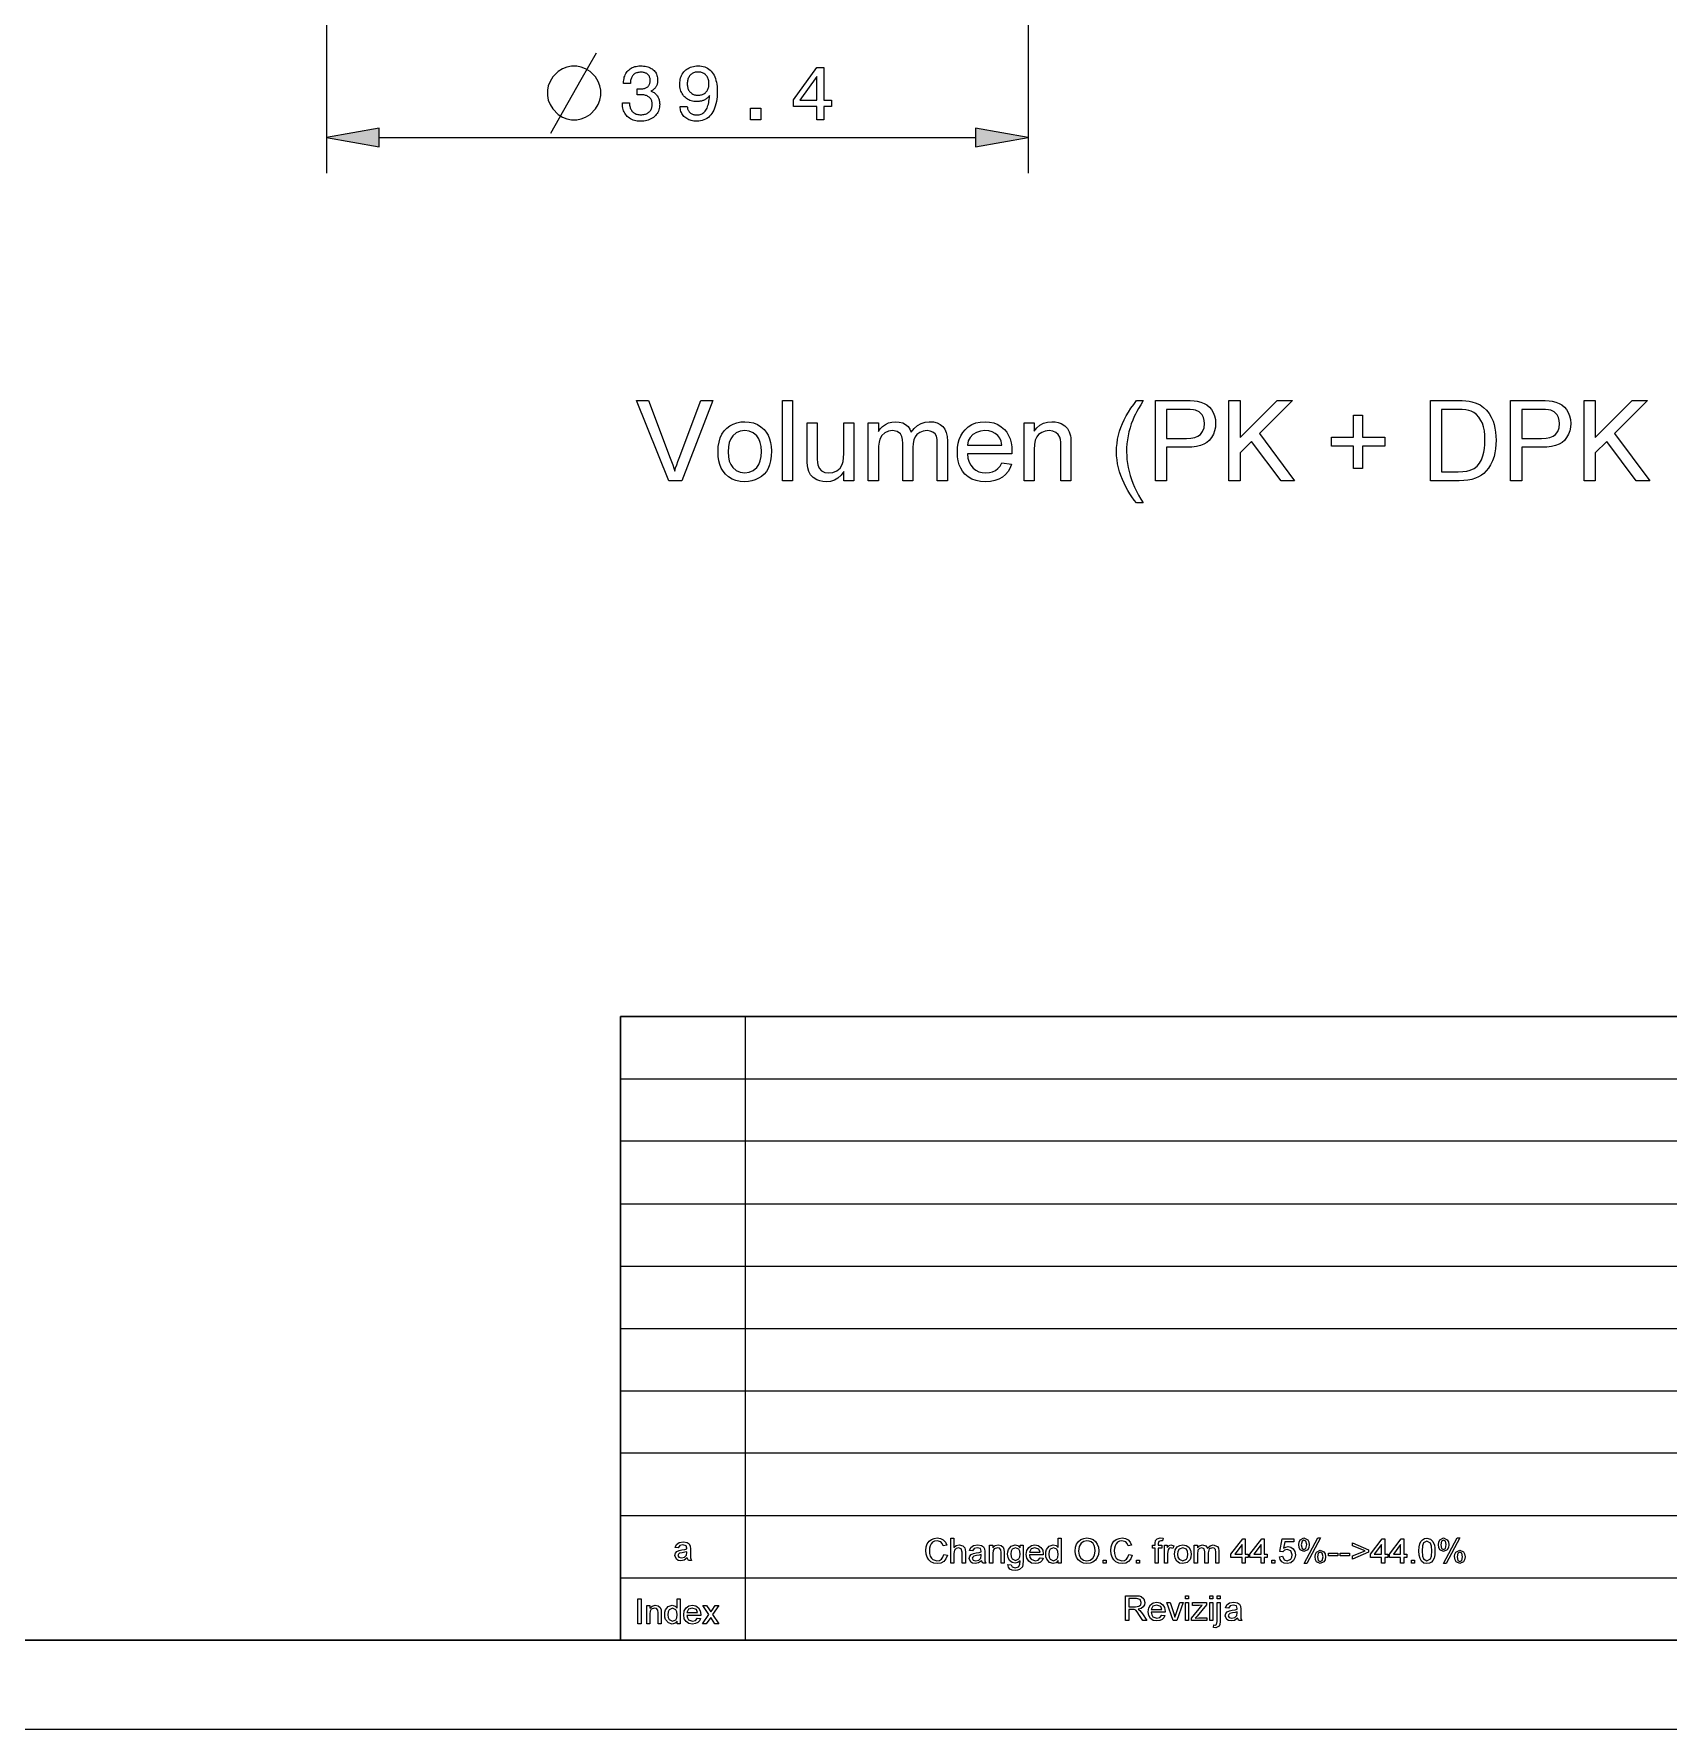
# Model space of a CAD drawing. Extents: x 0 to 297, y 0 to 420.
# Drawn here: x 109.5 to 201.2, y 0 to 95.2 of the extents above; entities that cross this region are included whole.
import ezdxf

# ---------------------------------------------------------------- set-up
doc = ezdxf.new("R2010")
doc.units = 0

msp = doc.modelspace()

# ---------------------------------------------------------------- linework, layer by layer
at = {"color": 7, "lineweight": 13}
for p, q in [((125.9, 121.758), (125.9, 87.36)), ((165.3, 121.758), (165.3, 87.36)), ((128.855, 89.36), (162.346, 89.36)), ((149.421, 40), (149.421, 5)), ((142.421, 36.5), (292, 36.5)), ((292, 33), (142.421, 33)), ((142.421, 29.5), (260.611, 29.5)), ((142.421, 26), (260.611, 26)), ((142.421, 22.5), (260.611, 22.5)), ((142.421, 19), (292, 19)), ((224.211, 15.5), (142.421, 15.5)), ((142.421, 12), (292, 12)), ((142.421, 8.5), (292, 8.5)), ((0, 0), (297, 0))]:
    msp.add_line(p, q, dxfattribs=at)
at = {"color": 7, "lineweight": 30}
for p, q in [((142.421, 40), (292, 40)), ((142.421, 40), (142.421, 5)), ((20, 5), (292, 5))]:
    msp.add_line(p, q, dxfattribs=at)
at = {"color": 7, "lineweight": 13}
for points in [[(139.957, 93.36), (139.657, 93.36), (139.407, 93.31), (139.157, 93.21), (138.907, 93.06), (138.607, 92.76), (138.457, 92.51), (138.357, 92.26), (138.307, 92.01), (138.307, 91.71), (138.357, 91.46), (138.457, 91.21), (138.607, 90.96), (138.907, 90.66), (139.157, 90.51), (139.407, 90.41), (139.657, 90.36), (139.957, 90.36), (140.207, 90.41), (140.457, 90.51), (140.707, 90.66), (141.007, 90.96), (141.157, 91.21), (141.257, 91.46), (141.307, 91.71), (141.307, 92.01), (141.257, 92.26), (141.157, 92.51), (141.007, 92.76), (140.707, 93.06), (140.457, 93.21), (140.207, 93.31)], [(142.518, 91.3), (142.916, 91.3), (142.919, 91.238), (142.925, 91.179), (142.934, 91.123), (142.947, 91.07), (142.963, 91.019), (142.982, 90.972), (143.004, 90.927), (143.03, 90.885), (143.058, 90.846), (143.09, 90.81), (143.125, 90.777), (143.163, 90.747), (143.203, 90.721), (143.246, 90.698), (143.291, 90.679), (143.339, 90.664), (143.39, 90.651), (143.444, 90.643), (143.5, 90.638), (143.559, 90.636), (143.617, 90.637), (143.672, 90.642), (143.725, 90.65), (143.775, 90.661), (143.823, 90.675), (143.868, 90.693), (143.911, 90.713), (143.951, 90.737), (143.989, 90.764), (144.024, 90.794), (144.056, 90.827), (144.085, 90.862), (144.111, 90.899), (144.133, 90.939), (144.151, 90.982), (144.167, 91.026), (144.178, 91.073), (144.187, 91.122), (144.192, 91.174), (144.194, 91.228), (144.192, 91.277), (144.187, 91.324), (144.179, 91.369), (144.167, 91.411), (144.152, 91.451), (144.133, 91.489), (144.112, 91.525), (144.087, 91.559), (144.058, 91.59), (144.026, 91.619), (143.991, 91.646), (143.954, 91.67), (143.913, 91.691), (143.87, 91.709), (143.825, 91.724), (143.776, 91.737), (143.725, 91.747), (143.671, 91.754), (143.614, 91.758), (143.555, 91.759), (143.546, 91.759), (143.538, 91.759), (143.529, 91.759), (143.521, 91.759), (143.512, 91.759), (143.503, 91.759), (143.494, 91.758), (143.485, 91.758), (143.476, 91.758), (143.466, 91.757), (143.457, 91.757), (143.447, 91.756), (143.436, 91.756), (143.425, 91.755), (143.413, 91.755), (143.4, 91.754), (143.387, 91.753), (143.373, 91.753), (143.359, 91.752), (143.344, 91.751), (143.344, 92.09), (143.353, 92.09), (143.363, 92.09), (143.372, 92.089), (143.381, 92.089), (143.389, 92.089), (143.398, 92.088), (143.407, 92.088), (143.416, 92.088), (143.424, 92.088), (143.433, 92.087), (143.441, 92.087), (143.449, 92.087), (143.457, 92.087), (143.465, 92.087), (143.473, 92.087), (143.481, 92.086), (143.489, 92.086), (143.496, 92.086), (143.503, 92.086), (143.511, 92.086), (143.567, 92.087), (143.621, 92.091), (143.672, 92.097), (143.719, 92.105), (143.764, 92.115), (143.806, 92.128), (143.844, 92.143), (143.88, 92.16), (143.912, 92.179), (143.942, 92.201), (143.968, 92.225), (143.992, 92.252), (144.013, 92.281), (144.032, 92.312), (144.047, 92.346), (144.06, 92.383), (144.069, 92.421), (144.076, 92.463), (144.081, 92.506), (144.082, 92.552), (144.081, 92.597), (144.077, 92.639), (144.07, 92.679), (144.06, 92.717), (144.048, 92.753), (144.033, 92.787), (144.015, 92.819), (143.995, 92.849), (143.972, 92.877), (143.946, 92.902), (143.918, 92.925), (143.887, 92.946), (143.854, 92.964), (143.818, 92.98), (143.78, 92.994), (143.74, 93.005), (143.697, 93.013), (143.652, 93.02), (143.605, 93.023), (143.555, 93.024), (143.499, 93.023), (143.446, 93.018), (143.395, 93.01), (143.348, 92.998), (143.303, 92.984), (143.261, 92.966), (143.221, 92.945), (143.185, 92.921), (143.151, 92.893), (143.12, 92.862), (143.091, 92.828), (143.066, 92.791), (143.044, 92.751), (143.025, 92.708), (143.008, 92.662), (142.995, 92.613), (142.984, 92.56), (142.977, 92.505), (142.972, 92.447), (142.971, 92.386), (142.587, 92.386), (142.587, 92.415), (142.59, 92.501), (142.598, 92.584), (142.61, 92.663), (142.628, 92.739), (142.651, 92.811), (142.68, 92.879), (142.713, 92.944), (142.751, 93.005), (142.795, 93.063), (142.843, 93.117), (142.896, 93.167), (142.953, 93.211), (143.013, 93.25), (143.077, 93.284), (143.144, 93.313), (143.215, 93.337), (143.289, 93.355), (143.367, 93.368), (143.449, 93.376), (143.534, 93.379), (143.624, 93.376), (143.709, 93.37), (143.791, 93.359), (143.868, 93.345), (143.942, 93.325), (144.011, 93.302), (144.076, 93.274), (144.137, 93.242), (144.194, 93.206), (144.246, 93.166), (144.295, 93.121), (144.338, 93.074), (144.375, 93.023), (144.408, 92.968), (144.436, 92.911), (144.459, 92.849), (144.477, 92.785), (144.489, 92.717), (144.497, 92.646), (144.499, 92.571), (144.498, 92.528), (144.496, 92.487), (144.491, 92.447), (144.484, 92.408), (144.475, 92.37), (144.465, 92.333), (144.452, 92.298), (144.438, 92.264), (144.422, 92.231), (144.404, 92.2), (144.383, 92.17), (144.361, 92.141), (144.338, 92.114), (144.312, 92.089), (144.285, 92.065), (144.255, 92.042), (144.224, 92.021), (144.191, 92.001), (144.157, 91.983), (144.12, 91.966), (144.167, 91.947), (144.212, 91.927), (144.255, 91.904), (144.295, 91.879), (144.333, 91.853), (144.369, 91.824), (144.402, 91.794), (144.433, 91.761), (144.462, 91.726), (144.488, 91.69), (144.512, 91.652), (144.533, 91.611), (144.552, 91.57), (144.568, 91.526), (144.582, 91.481), (144.593, 91.434), (144.602, 91.385), (144.608, 91.334), (144.612, 91.282), (144.613, 91.228), (144.61, 91.143), (144.601, 91.062), (144.587, 90.984), (144.566, 90.91), (144.54, 90.839), (144.507, 90.771), (144.469, 90.707), (144.424, 90.646), (144.374, 90.589), (144.318, 90.535), (144.257, 90.485), (144.192, 90.44), (144.124, 90.401), (144.051, 90.367), (143.975, 90.339), (143.894, 90.315), (143.81, 90.297), (143.722, 90.284), (143.63, 90.276), (143.534, 90.273), (143.443, 90.276), (143.356, 90.284), (143.272, 90.298), (143.193, 90.317), (143.117, 90.341), (143.045, 90.371), (142.977, 90.406), (142.912, 90.447), (142.851, 90.493), (142.794, 90.545), (142.741, 90.601), (142.694, 90.661), (142.653, 90.725), (142.617, 90.792), (142.587, 90.862), (142.562, 90.937), (142.543, 91.015), (142.529, 91.096), (142.52, 91.182), (142.518, 91.27)], [(145.769, 91.102), (146.165, 91.102), (146.168, 91.058), (146.174, 91.015), (146.183, 90.975), (146.194, 90.937), (146.208, 90.901), (146.225, 90.867), (146.244, 90.834), (146.266, 90.804), (146.291, 90.776), (146.318, 90.75), (146.347, 90.726), (146.379, 90.704), (146.412, 90.685), (146.448, 90.669), (146.486, 90.655), (146.525, 90.643), (146.567, 90.635), (146.611, 90.628), (146.657, 90.624), (146.705, 90.623), (146.769, 90.626), (146.83, 90.634), (146.888, 90.647), (146.943, 90.666), (146.995, 90.69), (147.044, 90.72), (147.09, 90.755), (147.132, 90.795), (147.172, 90.841), (147.209, 90.892), (147.242, 90.949), (147.273, 91.011), (147.3, 91.079), (147.325, 91.152), (147.347, 91.231), (147.366, 91.316), (147.382, 91.406), (147.395, 91.502), (147.406, 91.604), (147.413, 91.711), (147.387, 91.679), (147.36, 91.648), (147.332, 91.62), (147.303, 91.592), (147.273, 91.567), (147.241, 91.542), (147.209, 91.52), (147.176, 91.499), (147.141, 91.48), (147.105, 91.462), (147.069, 91.446), (147.031, 91.432), (146.993, 91.419), (146.953, 91.408), (146.913, 91.399), (146.872, 91.391), (146.831, 91.385), (146.788, 91.381), (146.745, 91.379), (146.7, 91.378), (146.617, 91.381), (146.536, 91.389), (146.459, 91.402), (146.385, 91.422), (146.315, 91.446), (146.247, 91.476), (146.183, 91.512), (146.122, 91.553), (146.064, 91.599), (146.009, 91.651), (145.958, 91.707), (145.913, 91.767), (145.873, 91.83), (145.839, 91.897), (145.81, 91.967), (145.786, 92.041), (145.767, 92.118), (145.754, 92.199), (145.746, 92.283), (145.743, 92.371), (145.746, 92.459), (145.755, 92.544), (145.769, 92.625), (145.788, 92.703), (145.814, 92.777), (145.845, 92.849), (145.881, 92.916), (145.923, 92.981), (145.971, 93.042), (146.025, 93.099), (146.083, 93.152), (146.144, 93.2), (146.209, 93.242), (146.278, 93.278), (146.35, 93.309), (146.425, 93.334), (146.504, 93.353), (146.586, 93.367), (146.672, 93.376), (146.762, 93.379), (146.864, 93.375), (146.962, 93.364), (147.054, 93.346), (147.142, 93.32), (147.225, 93.287), (147.303, 93.247), (147.376, 93.2), (147.444, 93.145), (147.508, 93.083), (147.566, 93.014), (147.619, 92.938), (147.666, 92.855), (147.708, 92.766), (147.745, 92.67), (147.775, 92.568), (147.801, 92.46), (147.82, 92.345), (147.834, 92.224), (147.842, 92.096), (147.845, 91.962), (147.842, 91.803), (147.833, 91.652), (147.818, 91.508), (147.798, 91.372), (147.771, 91.243), (147.738, 91.122), (147.7, 91.008), (147.655, 90.902), (147.604, 90.803), (147.548, 90.712), (147.486, 90.628), (147.419, 90.554), (147.347, 90.488), (147.27, 90.431), (147.187, 90.383), (147.1, 90.343), (147.008, 90.313), (146.91, 90.291), (146.808, 90.278), (146.7, 90.273), (146.617, 90.275), (146.537, 90.282), (146.46, 90.293), (146.387, 90.309), (146.318, 90.33), (146.252, 90.354), (146.189, 90.384), (146.13, 90.418), (146.074, 90.456), (146.022, 90.499), (145.974, 90.545), (145.931, 90.595), (145.893, 90.648), (145.86, 90.703), (145.832, 90.762), (145.809, 90.824), (145.791, 90.889), (145.779, 90.957), (145.771, 91.028)], [(153.438, 90.36), (153.438, 91.102), (152.121, 91.102), (152.121, 91.481), (153.434, 93.292), (153.826, 93.292), (153.826, 91.447), (154.254, 91.447), (154.254, 91.102), (153.826, 91.102), (153.826, 90.36)], [(146.161, 92.375), (146.162, 92.318), (146.167, 92.263), (146.175, 92.211), (146.187, 92.161), (146.201, 92.113), (146.219, 92.068), (146.24, 92.025), (146.264, 91.984), (146.291, 91.946), (146.322, 91.91), (146.355, 91.877), (146.391, 91.848), (146.428, 91.822), (146.468, 91.799), (146.509, 91.78), (146.553, 91.764), (146.599, 91.752), (146.647, 91.743), (146.697, 91.738), (146.749, 91.736), (146.807, 91.738), (146.862, 91.743), (146.915, 91.752), (146.965, 91.764), (147.012, 91.779), (147.057, 91.798), (147.1, 91.82), (147.14, 91.846), (147.177, 91.875), (147.212, 91.908), (147.244, 91.944), (147.272, 91.982), (147.297, 92.023), (147.319, 92.066), (147.337, 92.112), (147.352, 92.16), (147.364, 92.211), (147.373, 92.265), (147.378, 92.321), (147.379, 92.379), (147.378, 92.438), (147.373, 92.495), (147.364, 92.549), (147.352, 92.601), (147.337, 92.65), (147.319, 92.697), (147.297, 92.741), (147.272, 92.783), (147.244, 92.822), (147.212, 92.859), (147.177, 92.893), (147.14, 92.923), (147.101, 92.95), (147.059, 92.973), (147.015, 92.993), (146.969, 93.009), (146.921, 93.021), (146.87, 93.03), (146.817, 93.035), (146.762, 93.037), (146.709, 93.035), (146.658, 93.03), (146.609, 93.021), (146.562, 93.008), (146.518, 92.991), (146.475, 92.971), (146.435, 92.948), (146.397, 92.92), (146.36, 92.889), (146.326, 92.855), (146.295, 92.817), (146.267, 92.777), (146.242, 92.735), (146.22, 92.69), (146.202, 92.644), (146.187, 92.594), (146.176, 92.543), (146.167, 92.489), (146.162, 92.433)], [(152.483, 91.447), (153.438, 91.447), (153.438, 92.79)], [(149.705, 90.36), (149.705, 91.003), (150.301, 91.003), (150.301, 90.36)], [(128.855, 89.881), (125.9, 89.36), (128.855, 88.839)], [(162.346, 88.839), (165.3, 89.36), (162.346, 89.881)], [(145.125, 70.091), (143.315, 74.591), (143.986, 74.591), (145.208, 71.351), (145.279, 71.16), (145.343, 70.975), (145.402, 70.795), (145.455, 70.622), (145.51, 70.805), (145.569, 70.987), (145.632, 71.169), (145.699, 71.351), (146.924, 74.591), (147.595, 74.591), (145.852, 70.091)], [(151.516, 70.091), (151.516, 74.591), (152.078, 74.591), (152.078, 70.091)], [(171.391, 68.841), (171.259, 69.005), (171.132, 69.178), (171.012, 69.358), (170.898, 69.546), (170.79, 69.742), (170.688, 69.946), (170.592, 70.157), (170.505, 70.374), (170.432, 70.592), (170.372, 70.813), (170.325, 71.036), (170.292, 71.262), (170.272, 71.489), (170.266, 71.719), (170.272, 71.954), (170.293, 72.187), (170.327, 72.416), (170.374, 72.641), (170.435, 72.864), (170.51, 73.083), (170.598, 73.299), (170.698, 73.515), (170.811, 73.731), (170.937, 73.946), (171.076, 74.161), (171.227, 74.376), (171.391, 74.591), (171.766, 74.591), (171.624, 74.356), (171.503, 74.15), (171.403, 73.972), (171.323, 73.823), (171.264, 73.702), (171.173, 73.493), (171.093, 73.28), (171.023, 73.063), (170.963, 72.841), (170.914, 72.617), (170.877, 72.392), (170.85, 72.167), (170.833, 71.942), (170.828, 71.716), (170.834, 71.494), (170.85, 71.273), (170.878, 71.052), (170.917, 70.83), (170.967, 70.609), (171.028, 70.388), (171.1, 70.167), (171.183, 69.946), (171.277, 69.724), (171.383, 69.503), (171.499, 69.283), (171.627, 69.062), (171.766, 68.841)], [(172.453, 70.091), (172.453, 74.591), (174.121, 74.591), (174.392, 74.586), (174.616, 74.572), (174.794, 74.549), (174.999, 74.501), (175.181, 74.432), (175.339, 74.342), (175.477, 74.227), (175.595, 74.084), (175.694, 73.915), (175.768, 73.726), (175.813, 73.525), (175.828, 73.311), (175.814, 73.093), (175.771, 72.888), (175.701, 72.697), (175.602, 72.52), (175.474, 72.356), (175.34, 72.237), (175.175, 72.139), (174.978, 72.063), (174.749, 72.009), (174.488, 71.977), (174.196, 71.966), (173.078, 71.966), (173.078, 70.091)], [(176.578, 70.091), (176.578, 74.591), (177.203, 74.591), (177.203, 72.507), (179.287, 74.591), (180.141, 74.591), (178.286, 72.737), (180.266, 70.091), (179.501, 70.091), (177.85, 72.299), (177.203, 71.653), (177.203, 70.091)], [(187.891, 70.091), (187.891, 74.591), (189.427, 74.591), (189.672, 74.587), (189.885, 74.575), (190.068, 74.554), (190.221, 74.526), (190.464, 74.451), (190.682, 74.344), (190.875, 74.204), (191.041, 74.043), (191.184, 73.861), (191.305, 73.659), (191.403, 73.435), (191.466, 73.242), (191.515, 73.039), (191.55, 72.825), (191.571, 72.6), (191.578, 72.365), (191.571, 72.116), (191.548, 71.882), (191.511, 71.662), (191.459, 71.456), (191.373, 71.208), (191.271, 70.989), (191.155, 70.801), (191.028, 70.641), (190.892, 70.504), (190.749, 70.393), (190.592, 70.302), (190.414, 70.227), (190.216, 70.167), (189.998, 70.125), (189.759, 70.099), (189.5, 70.091)], [(192.391, 70.091), (192.391, 74.591), (194.059, 74.591), (194.329, 74.586), (194.553, 74.572), (194.731, 74.549), (194.937, 74.501), (195.118, 74.432), (195.277, 74.342), (195.414, 74.227), (195.532, 74.084), (195.631, 73.915), (195.706, 73.726), (195.751, 73.525), (195.766, 73.311), (195.751, 73.093), (195.709, 72.888), (195.638, 72.697), (195.539, 72.52), (195.412, 72.356), (195.278, 72.237), (195.112, 72.139), (194.915, 72.063), (194.686, 72.009), (194.426, 71.977), (194.134, 71.966), (193.016, 71.966), (193.016, 70.091)], [(196.516, 70.091), (196.516, 74.591), (197.141, 74.591), (197.141, 72.507), (199.225, 74.591), (200.078, 74.591), (198.224, 72.737), (200.203, 70.091), (199.438, 70.091), (197.787, 72.299), (197.141, 71.653), (197.141, 70.091)], [(147.891, 71.716), (147.904, 72.002), (147.945, 72.262), (148.014, 72.496), (148.11, 72.705), (148.234, 72.888), (148.385, 73.045), (148.557, 73.174), (148.744, 73.274), (148.946, 73.346), (149.162, 73.389), (149.393, 73.403), (149.647, 73.386), (149.882, 73.333), (150.098, 73.246), (150.294, 73.124), (150.472, 72.967), (150.6, 72.812), (150.704, 72.639), (150.786, 72.447), (150.844, 72.237), (150.879, 72.009), (150.891, 71.762), (150.879, 71.466), (150.844, 71.204), (150.786, 70.976), (150.705, 70.781), (150.602, 70.612), (150.477, 70.464), (150.332, 70.335), (150.165, 70.226), (149.984, 70.139), (149.795, 70.078), (149.598, 70.041), (149.393, 70.028), (149.134, 70.046), (148.896, 70.098), (148.678, 70.185), (148.481, 70.306), (148.305, 70.463), (148.178, 70.618), (148.075, 70.795), (147.994, 70.993), (147.937, 71.213), (147.902, 71.454)], [(154.953, 70.091), (154.953, 70.603), (154.796, 70.396), (154.619, 70.235), (154.42, 70.12), (154.201, 70.051), (153.96, 70.028), (153.78, 70.04), (153.607, 70.077), (153.443, 70.138), (153.234, 70.262), (153.086, 70.414), (152.987, 70.599), (152.923, 70.821), (152.905, 70.95), (152.894, 71.121), (152.891, 71.334), (152.891, 73.341), (153.453, 73.341), (153.453, 71.561), (153.457, 71.308), (153.468, 71.117), (153.486, 70.987), (153.565, 70.796), (153.702, 70.651), (153.886, 70.559), (154.108, 70.528), (154.344, 70.56), (154.564, 70.654), (154.745, 70.802), (154.865, 70.995), (154.914, 71.161), (154.943, 71.37), (154.953, 71.622), (154.953, 73.341), (155.516, 73.341), (155.516, 70.091)], [(156.328, 70.091), (156.328, 73.341), (156.891, 73.341), (156.891, 72.851), (157, 73.007), (157.132, 73.14), (157.286, 73.252), (157.458, 73.336), (157.645, 73.386), (157.848, 73.403), (158.068, 73.386), (158.26, 73.334), (158.424, 73.247), (158.559, 73.13), (158.664, 72.985), (158.74, 72.812), (158.905, 73.025), (159.089, 73.191), (159.291, 73.309), (159.513, 73.38), (159.753, 73.403), (159.983, 73.387), (160.185, 73.336), (160.358, 73.253), (160.503, 73.136), (160.618, 72.985), (160.7, 72.797), (160.749, 72.574), (160.766, 72.314), (160.766, 70.091), (160.203, 70.091), (160.203, 72.114), (160.19, 72.395), (160.149, 72.584), (160.074, 72.714), (159.955, 72.815), (159.802, 72.881), (159.624, 72.903), (159.408, 72.878), (159.219, 72.803), (159.055, 72.678), (158.956, 72.549), (158.885, 72.385), (158.842, 72.188), (158.828, 71.957), (158.828, 70.091), (158.266, 70.091), (158.266, 72.178), (158.251, 72.399), (158.206, 72.58), (158.131, 72.722), (157.954, 72.858), (157.692, 72.903), (157.47, 72.873), (157.264, 72.782), (157.094, 72.633), (156.979, 72.428), (156.93, 72.25), (156.9, 72.026), (156.891, 71.757), (156.891, 70.091)], [(163.821, 71.091), (164.373, 71.028), (164.289, 70.804), (164.177, 70.606), (164.034, 70.435), (163.863, 70.29), (163.664, 70.176), (163.439, 70.094), (163.188, 70.045), (162.911, 70.028), (162.632, 70.046), (162.376, 70.098), (162.145, 70.185), (161.938, 70.308), (161.755, 70.465), (161.625, 70.62), (161.518, 70.795), (161.435, 70.989), (161.376, 71.203), (161.34, 71.436), (161.328, 71.688), (161.34, 71.95), (161.376, 72.191), (161.436, 72.412), (161.52, 72.612), (161.628, 72.793), (161.76, 72.953), (161.943, 73.115), (162.146, 73.241), (162.37, 73.331), (162.615, 73.385), (162.88, 73.403), (163.136, 73.386), (163.374, 73.333), (163.591, 73.246), (163.79, 73.123), (163.968, 72.966), (164.097, 72.81), (164.203, 72.635), (164.285, 72.439), (164.344, 72.224), (164.379, 71.99), (164.391, 71.735), (164.388, 71.591), (161.891, 71.591), (161.923, 71.348), (161.986, 71.136), (162.081, 70.954), (162.208, 70.802), (162.36, 70.682), (162.53, 70.597), (162.717, 70.545), (162.922, 70.528), (163.124, 70.543), (163.305, 70.588), (163.465, 70.662), (163.604, 70.77), (163.723, 70.912)], [(165.078, 70.091), (165.078, 73.341), (165.641, 73.341), (165.641, 72.88), (165.791, 73.068), (165.965, 73.215), (166.164, 73.319), (166.387, 73.382), (166.635, 73.403), (166.818, 73.391), (166.992, 73.356), (167.155, 73.298), (167.362, 73.176), (167.509, 73.022), (167.609, 72.835), (167.674, 72.616), (167.69, 72.489), (167.7, 72.311), (167.703, 72.083), (167.703, 70.091), (167.141, 70.091), (167.141, 72.045), (167.134, 72.248), (167.113, 72.413), (167.078, 72.542), (166.991, 72.69), (166.856, 72.805), (166.682, 72.879), (166.481, 72.903), (166.263, 72.879), (166.066, 72.805), (165.89, 72.683), (165.781, 72.547), (165.703, 72.363), (165.656, 72.128), (165.641, 71.845), (165.641, 70.091)], [(173.078, 72.466), (174.189, 72.466), (174.445, 72.479), (174.66, 72.52), (174.836, 72.588), (174.972, 72.683), (175.1, 72.847), (175.177, 73.051), (175.203, 73.294), (175.188, 73.475), (175.143, 73.638), (175.067, 73.782), (174.909, 73.951), (174.708, 74.051), (174.585, 74.073), (174.408, 74.086), (174.178, 74.091), (173.078, 74.091)], [(183.578, 70.778), (183.578, 72.028), (182.328, 72.028), (182.328, 72.528), (183.578, 72.528), (183.578, 73.778), (184.078, 73.778), (184.078, 72.528), (185.328, 72.528), (185.328, 72.028), (184.078, 72.028), (184.078, 70.778)], [(188.516, 70.591), (189.448, 70.591), (189.716, 70.6), (189.942, 70.628), (190.126, 70.675), (190.347, 70.777), (190.518, 70.913), (190.645, 71.073), (190.752, 71.266), (190.838, 71.492), (190.889, 71.684), (190.924, 71.895), (190.946, 72.125), (190.953, 72.375), (190.944, 72.649), (190.917, 72.897), (190.872, 73.118), (190.809, 73.312), (190.728, 73.48), (190.609, 73.657), (190.479, 73.802), (190.336, 73.916), (190.182, 73.997), (190.048, 74.038), (189.878, 74.067), (189.674, 74.085), (189.434, 74.091), (188.516, 74.091)], [(193.016, 72.466), (194.127, 72.466), (194.382, 72.479), (194.598, 72.52), (194.773, 72.588), (194.909, 72.683), (195.038, 72.847), (195.115, 73.051), (195.141, 73.294), (195.125, 73.475), (195.08, 73.638), (195.004, 73.782), (194.846, 73.951), (194.645, 74.051), (194.523, 74.073), (194.346, 74.086), (194.115, 74.091), (193.016, 74.091)], [(148.453, 71.717), (148.47, 71.438), (148.52, 71.196), (148.603, 70.991), (148.72, 70.825), (148.914, 70.66), (149.138, 70.561), (149.393, 70.528), (149.645, 70.561), (149.868, 70.661), (150.061, 70.826), (150.178, 70.995), (150.261, 71.202), (150.311, 71.449), (150.328, 71.734), (150.311, 72.005), (150.261, 72.24), (150.177, 72.441), (150.06, 72.607), (149.866, 72.771), (149.644, 72.87), (149.393, 72.903), (149.138, 72.87), (148.914, 72.772), (148.72, 72.608), (148.603, 72.442), (148.52, 72.238), (148.47, 71.996)], [(161.891, 72.091), (163.828, 72.091), (163.786, 72.309), (163.712, 72.487), (163.605, 72.626), (163.455, 72.747), (163.283, 72.834), (163.091, 72.886), (162.877, 72.903), (162.622, 72.879), (162.395, 72.805), (162.196, 72.682), (162.039, 72.518), (161.938, 72.321)], [(146.165, 9.61), (145.981, 9.49), (145.799, 9.455), (145.656, 9.475), (145.551, 9.536), (145.465, 9.743), (145.498, 9.878), (145.583, 9.976), (145.702, 10.032), (145.849, 10.057), (146.023, 10.084), (146.145, 10.116), (146.146, 10.158), (146.099, 10.295), (145.912, 10.349), (145.741, 10.311), (145.659, 10.174), (145.484, 10.194), (145.56, 10.367), (145.713, 10.469), (145.945, 10.505), (146.157, 10.474), (146.278, 10.396), (146.332, 10.278), (146.34, 10.125), (146.34, 9.908), (146.343, 9.72), (146.352, 9.61), (146.398, 9.474), (146.223, 9.474)], [(160.572, 9.802), (160.767, 9.756), (160.687, 9.556), (160.562, 9.41), (160.399, 9.321), (160.202, 9.291), (160.002, 9.314), (159.843, 9.383), (159.722, 9.495), (159.633, 9.648), (159.579, 9.828), (159.561, 10.021), (159.581, 10.225), (159.641, 10.401), (159.739, 10.543), (159.87, 10.646), (160.026, 10.709), (160.196, 10.73), (160.382, 10.704), (160.536, 10.624), (160.653, 10.497), (160.728, 10.326), (160.533, 10.283), (160.478, 10.415), (160.402, 10.505), (160.187, 10.575), (160.05, 10.555), (159.937, 10.498), (159.852, 10.407), (159.796, 10.29), (159.766, 10.158), (159.755, 10.022), (159.768, 9.855), (159.805, 9.711), (159.868, 9.595), (159.958, 9.513), (160.184, 9.447), (160.32, 9.469), (160.434, 9.536), (160.519, 9.648)], [(160.961, 9.311), (160.961, 10.711), (161.136, 10.711), (161.136, 10.195), (161.269, 10.305), (161.434, 10.341), (161.626, 10.297), (161.743, 10.175), (161.778, 9.95), (161.778, 9.311), (161.603, 9.311), (161.603, 9.943), (161.549, 10.128), (161.395, 10.186), (161.257, 10.147), (161.164, 10.041), (161.136, 9.857), (161.136, 9.311)], [(166.989, 9.311), (166.989, 9.458), (166.873, 9.333), (166.713, 9.291), (166.496, 9.358), (166.343, 9.543), (166.302, 9.67), (166.289, 9.816), (166.301, 9.959), (166.339, 10.088), (166.489, 10.276), (166.712, 10.341), (166.874, 10.299), (166.989, 10.189), (166.989, 10.711), (167.164, 10.711), (167.164, 9.311)], [(167.942, 9.992), (167.962, 10.207), (168.024, 10.387), (168.126, 10.535), (168.262, 10.643), (168.421, 10.709), (168.604, 10.73), (168.786, 10.707), (168.949, 10.638), (169.084, 10.528), (169.183, 10.382), (169.244, 10.206), (169.264, 10.008), (169.243, 9.808), (169.179, 9.63), (169.076, 9.483), (168.938, 9.377), (168.777, 9.313), (168.603, 9.291), (168.418, 9.315), (168.254, 9.386), (168.119, 9.498), (168.021, 9.645), (167.961, 9.814)], [(168.136, 9.99), (168.169, 9.764), (168.269, 9.592), (168.418, 9.483), (168.602, 9.447), (168.788, 9.484), (168.938, 9.594), (169.036, 9.771), (169.069, 10.01), (169.055, 10.17), (169.013, 10.308), (168.944, 10.42), (168.848, 10.505), (168.733, 10.557), (168.605, 10.575), (168.426, 10.541), (168.274, 10.44), (168.171, 10.26)], [(170.955, 9.802), (171.15, 9.756), (171.07, 9.556), (170.946, 9.41), (170.782, 9.321), (170.585, 9.291), (170.385, 9.314), (170.227, 9.383), (170.105, 9.495), (170.017, 9.648), (169.962, 9.828), (169.944, 10.021), (169.964, 10.225), (170.025, 10.401), (170.122, 10.543), (170.253, 10.646), (170.409, 10.709), (170.58, 10.73), (170.765, 10.704), (170.919, 10.624), (171.036, 10.497), (171.111, 10.326), (170.917, 10.283), (170.861, 10.415), (170.786, 10.505), (170.57, 10.575), (170.433, 10.555), (170.32, 10.498), (170.235, 10.407), (170.18, 10.29), (170.149, 10.158), (170.139, 10.022), (170.151, 9.855), (170.188, 9.711), (170.251, 9.595), (170.342, 9.513), (170.567, 9.447), (170.703, 9.469), (170.817, 9.536), (170.903, 9.648)], [(172.433, 9.311), (172.433, 10.166), (172.278, 10.166), (172.278, 10.322), (172.433, 10.322), (172.433, 10.43), (172.452, 10.581), (172.541, 10.689), (172.717, 10.73), (172.877, 10.713), (172.851, 10.565), (172.75, 10.575), (172.64, 10.541), (172.608, 10.416), (172.608, 10.322), (172.803, 10.322), (172.803, 10.166), (172.608, 10.166), (172.608, 9.311)], [(177.31, 9.311), (177.31, 9.641), (176.688, 9.641), (176.688, 9.816), (177.349, 10.691), (177.485, 10.691), (177.485, 9.816), (177.66, 9.816), (177.66, 9.641), (177.485, 9.641), (177.485, 9.311)], [(178.38, 9.311), (178.38, 9.641), (177.757, 9.641), (177.757, 9.816), (178.418, 10.691), (178.555, 10.691), (178.555, 9.816), (178.73, 9.816), (178.73, 9.641), (178.555, 9.641), (178.555, 9.311)], [(179.41, 9.68), (179.585, 9.7), (179.67, 9.511), (179.845, 9.447), (180.054, 9.538), (180.111, 9.644), (180.13, 9.78), (180.059, 10.006), (179.846, 10.089), (179.699, 10.051), (179.605, 9.953), (179.43, 9.972), (179.566, 10.691), (180.227, 10.691), (180.227, 10.516), (179.71, 10.516), (179.643, 10.154), (179.765, 10.222), (179.893, 10.244), (180.053, 10.212), (180.186, 10.117), (180.275, 9.972), (180.305, 9.79), (180.278, 9.613), (180.198, 9.462), (180.045, 9.334), (179.844, 9.291), (179.677, 9.318), (179.543, 9.398), (179.452, 9.522)], [(180.499, 10.362), (180.517, 10.503), (180.573, 10.623), (180.786, 10.73), (180.998, 10.634), (181.061, 10.515), (181.082, 10.351), (181.061, 10.19), (180.997, 10.07), (180.787, 9.972), (180.581, 10.069), (180.52, 10.191)], [(180.79, 10.614), (180.679, 10.556), (180.635, 10.344), (180.68, 10.146), (180.79, 10.089), (180.902, 10.146), (180.946, 10.358), (180.902, 10.556)], [(180.791, 9.291), (181.56, 10.73), (181.712, 10.73), (180.943, 9.291)], [(185.146, 9.311), (185.146, 9.641), (184.524, 9.641), (184.524, 9.816), (185.185, 10.691), (185.321, 10.691), (185.321, 9.816), (185.496, 9.816), (185.496, 9.641), (185.321, 9.641), (185.321, 9.311)], [(186.216, 9.311), (186.216, 9.641), (185.593, 9.641), (185.593, 9.816), (186.255, 10.691), (186.391, 10.691), (186.391, 9.816), (186.566, 9.816), (186.566, 9.641), (186.391, 9.641), (186.391, 9.311)], [(187.246, 10.001), (187.259, 10.224), (187.296, 10.402), (187.359, 10.538), (187.445, 10.634), (187.557, 10.692), (187.693, 10.711), (187.892, 10.666), (188.03, 10.536), (188.11, 10.329), (188.133, 10.186), (188.141, 10.001), (188.128, 9.778), (188.091, 9.601), (188.029, 9.465), (187.943, 9.369), (187.831, 9.311), (187.693, 9.291), (187.516, 9.325), (187.382, 9.426), (187.307, 9.571), (187.261, 9.763)], [(187.421, 10.001), (187.441, 9.718), (187.5, 9.553), (187.693, 9.447), (187.887, 9.553), (187.946, 9.718), (187.966, 10.001), (187.947, 10.279), (187.89, 10.445), (187.692, 10.555), (187.503, 10.458), (187.442, 10.282)], [(188.335, 10.362), (188.354, 10.503), (188.409, 10.623), (188.622, 10.73), (188.834, 10.634), (188.897, 10.515), (188.918, 10.351), (188.897, 10.19), (188.833, 10.07), (188.623, 9.972), (188.417, 10.069), (188.356, 10.191)], [(188.626, 10.614), (188.515, 10.556), (188.471, 10.344), (188.516, 10.146), (188.626, 10.089), (188.738, 10.146), (188.782, 10.358), (188.738, 10.556)], [(188.627, 9.291), (189.396, 10.73), (189.548, 10.73), (188.779, 9.291)], [(146.146, 9.96), (146.032, 9.929), (145.874, 9.903), (145.729, 9.873), (145.663, 9.824), (145.64, 9.752), (145.69, 9.651), (145.838, 9.61), (146.008, 9.652), (146.118, 9.758), (146.145, 9.906)], [(162.692, 9.447), (162.508, 9.327), (162.325, 9.291), (162.183, 9.312), (162.078, 9.372), (161.992, 9.579), (162.024, 9.714), (162.11, 9.812), (162.229, 9.868), (162.376, 9.894), (162.55, 9.921), (162.671, 9.953), (162.672, 9.994), (162.626, 10.132), (162.439, 10.186), (162.268, 10.147), (162.186, 10.011), (162.011, 10.03), (162.087, 10.204), (162.24, 10.306), (162.472, 10.341), (162.684, 10.311), (162.804, 10.233), (162.858, 10.115), (162.867, 9.962), (162.867, 9.744), (162.87, 9.556), (162.878, 9.447), (162.925, 9.311), (162.75, 9.311)], [(162.672, 9.797), (162.559, 9.766), (162.401, 9.74), (162.255, 9.71), (162.19, 9.66), (162.167, 9.588), (162.217, 9.487), (162.364, 9.447), (162.535, 9.488), (162.644, 9.595), (162.671, 9.743)], [(163.139, 9.311), (163.139, 10.322), (163.314, 10.322), (163.314, 10.179), (163.445, 10.301), (163.623, 10.341), (163.785, 10.309), (163.895, 10.223), (163.946, 10.097), (163.955, 9.931), (163.955, 9.311), (163.78, 9.311), (163.78, 9.919), (163.761, 10.073), (163.692, 10.155), (163.575, 10.186), (163.391, 10.117), (163.333, 10.018), (163.314, 9.857), (163.314, 9.311)], [(164.169, 9.233), (164.344, 9.214), (164.401, 9.104), (164.572, 9.058), (164.752, 9.104), (164.838, 9.234), (164.85, 9.447), (164.727, 9.345), (164.576, 9.311), (164.396, 9.348), (164.261, 9.461), (164.178, 9.626), (164.15, 9.82), (164.162, 9.959), (164.2, 10.087), (164.345, 10.275), (164.568, 10.341), (164.724, 10.303), (164.85, 10.186), (164.85, 10.322), (165.025, 10.322), (165.025, 9.449), (165.013, 9.248), (164.977, 9.115), (164.825, 8.96), (164.709, 8.917), (164.569, 8.903), (164.405, 8.923), (164.277, 8.985), (164.194, 9.088)], [(164.325, 9.833), (164.344, 9.668), (164.4, 9.554), (164.587, 9.466), (164.774, 9.554), (164.831, 9.666), (164.85, 9.827), (164.83, 9.983), (164.772, 10.096), (164.584, 10.186), (164.401, 10.097), (164.344, 9.986)], [(165.976, 9.622), (166.147, 9.603), (166.086, 9.471), (165.988, 9.373), (165.857, 9.312), (165.692, 9.291), (165.489, 9.325), (165.333, 9.427), (165.233, 9.59), (165.2, 9.808), (165.233, 10.033), (165.334, 10.201), (165.488, 10.306), (165.683, 10.341), (165.871, 10.307), (166.021, 10.205), (166.12, 10.042), (166.153, 9.823), (166.152, 9.778), (165.375, 9.778), (165.405, 9.636), (165.474, 9.532), (165.696, 9.447), (165.865, 9.489)], [(165.375, 9.933), (165.978, 9.933), (165.908, 10.1), (165.682, 10.186), (165.47, 10.117)], [(166.464, 9.816), (166.484, 9.654), (166.543, 9.539), (166.729, 9.447), (166.913, 9.535), (166.97, 9.645), (166.989, 9.802), (166.97, 9.974), (166.912, 10.093), (166.722, 10.186), (166.538, 10.097), (166.482, 9.982)], [(172.955, 9.311), (172.955, 10.322), (173.11, 10.322), (173.11, 10.187), (173.212, 10.311), (173.315, 10.341), (173.48, 10.293), (173.424, 10.137), (173.308, 10.186), (173.215, 10.151), (173.156, 10.056), (173.13, 9.851), (173.13, 9.311)], [(173.518, 9.816), (173.557, 10.059), (173.672, 10.23), (173.815, 10.314), (173.986, 10.341), (174.172, 10.307), (174.321, 10.206), (174.419, 10.044), (174.452, 9.831), (174.437, 9.657), (174.394, 9.526), (174.226, 9.353), (173.986, 9.291), (173.797, 9.325), (173.647, 9.427), (173.551, 9.592)], [(173.693, 9.817), (173.714, 9.655), (173.777, 9.539), (173.986, 9.447), (174.194, 9.54), (174.256, 9.657), (174.277, 9.822), (174.256, 9.98), (174.193, 10.094), (173.986, 10.186), (173.777, 10.094), (173.714, 9.979)], [(174.627, 9.311), (174.627, 10.322), (174.802, 10.322), (174.802, 10.17), (174.925, 10.294), (175.1, 10.341), (175.279, 10.293), (175.377, 10.158), (175.516, 10.295), (175.692, 10.341), (175.926, 10.258), (175.987, 10.153), (176.007, 10.003), (176.007, 9.311), (175.832, 9.311), (175.832, 9.94), (175.816, 10.087), (175.755, 10.159), (175.652, 10.186), (175.475, 10.116), (175.405, 9.891), (175.405, 9.311), (175.23, 9.311), (175.23, 9.96), (175.188, 10.129), (175.051, 10.186), (174.918, 10.148), (174.829, 10.038), (174.802, 9.829), (174.802, 9.311)], [(177.31, 9.816), (177.31, 10.357), (176.902, 9.816)], [(178.38, 9.816), (178.38, 10.357), (177.972, 9.816)], [(181.413, 9.681), (181.431, 9.824), (181.486, 9.943), (181.7, 10.05), (181.912, 9.953), (181.975, 9.834), (181.996, 9.67), (181.975, 9.509), (181.911, 9.39), (181.701, 9.291), (181.495, 9.389), (181.433, 9.511)], [(181.705, 9.933), (181.593, 9.875), (181.549, 9.663), (181.594, 9.466), (181.704, 9.408), (181.816, 9.466), (181.86, 9.677), (181.815, 9.876)], [(182.171, 9.719), (182.171, 9.875), (182.696, 9.875), (182.696, 9.719)], [(182.813, 9.719), (182.813, 9.875), (183.338, 9.875), (183.338, 9.719)], [(184.407, 9.933), (183.513, 9.544), (183.513, 9.719), (184.232, 10.001), (183.513, 10.283), (183.513, 10.458), (184.407, 10.069)], [(185.146, 9.816), (185.146, 10.357), (184.738, 9.816)], [(186.216, 9.816), (186.216, 10.357), (185.808, 9.816)], [(189.249, 9.681), (189.267, 9.824), (189.322, 9.943), (189.536, 10.05), (189.748, 9.953), (189.811, 9.834), (189.832, 9.67), (189.811, 9.509), (189.747, 9.39), (189.537, 9.291), (189.331, 9.389), (189.27, 9.511)], [(189.541, 9.933), (189.429, 9.875), (189.385, 9.663), (189.43, 9.466), (189.54, 9.408), (189.652, 9.466), (189.696, 9.677), (189.652, 9.876)], [(169.517, 9.311), (169.517, 9.486), (169.692, 9.486), (169.692, 9.311)], [(171.383, 9.311), (171.383, 9.486), (171.558, 9.486), (171.558, 9.311)], [(178.982, 9.311), (178.982, 9.486), (179.157, 9.486), (179.157, 9.311)], [(186.818, 9.311), (186.818, 9.486), (186.993, 9.486), (186.993, 9.311)], [(143.378, 5.919), (143.378, 7.319), (143.572, 7.319), (143.572, 5.919)], [(143.883, 5.919), (143.883, 6.93), (144.058, 6.93), (144.058, 6.786), (144.189, 6.909), (144.368, 6.949), (144.529, 6.916), (144.64, 6.831), (144.691, 6.704), (144.7, 6.538), (144.7, 5.919), (144.525, 5.919), (144.525, 6.527), (144.505, 6.681), (144.436, 6.763), (144.32, 6.794), (144.136, 6.725), (144.078, 6.626), (144.058, 6.464), (144.058, 5.919)], [(145.594, 5.919), (145.594, 6.065), (145.478, 5.941), (145.318, 5.899), (145.102, 5.965), (144.949, 6.15), (144.908, 6.278), (144.894, 6.423), (144.907, 6.567), (144.944, 6.696), (145.094, 6.884), (145.318, 6.949), (145.479, 6.907), (145.594, 6.797), (145.594, 7.319), (145.769, 7.319), (145.769, 5.919)], [(145.069, 6.424), (145.089, 6.262), (145.148, 6.147), (145.335, 6.055), (145.519, 6.142), (145.575, 6.253), (145.594, 6.41), (145.575, 6.582), (145.517, 6.701), (145.327, 6.794), (145.143, 6.705), (145.088, 6.59)], [(146.739, 6.23), (146.911, 6.21), (146.85, 6.079), (146.752, 5.981), (146.62, 5.92), (146.456, 5.899), (146.253, 5.933), (146.097, 6.035), (145.997, 6.198), (145.964, 6.416), (145.997, 6.641), (146.098, 6.809), (146.252, 6.914), (146.447, 6.949), (146.635, 6.915), (146.785, 6.813), (146.884, 6.649), (146.917, 6.43), (146.916, 6.385), (146.139, 6.385), (146.169, 6.244), (146.238, 6.14), (146.46, 6.055), (146.629, 6.097)], [(146.139, 6.541), (146.742, 6.541), (146.672, 6.707), (146.446, 6.794), (146.234, 6.725)], [(147.014, 5.919), (147.374, 6.425), (147.033, 6.93), (147.244, 6.93), (147.405, 6.691), (147.482, 6.577), (147.558, 6.684), (147.733, 6.93), (147.943, 6.93), (147.585, 6.426), (147.928, 5.919), (147.717, 5.919), (147.514, 6.218), (147.477, 6.274), (147.224, 5.919)], [(170.76, 6.091), (170.76, 7.491), (171.372, 7.491), (171.529, 7.481), (171.644, 7.453), (171.793, 7.321), (171.849, 7.111), (171.826, 6.975), (171.757, 6.861), (171.639, 6.778), (171.471, 6.732), (171.579, 6.662), (171.727, 6.474), (171.959, 6.091), (171.736, 6.091), (171.558, 6.384), (171.43, 6.578), (171.34, 6.671), (171.259, 6.706), (171.16, 6.713), (170.954, 6.713), (170.954, 6.091)], [(170.954, 6.868), (171.336, 6.868), (171.522, 6.895), (171.621, 6.979), (171.654, 7.106), (171.588, 7.271), (171.379, 7.335), (170.954, 7.335)], [(172.813, 6.402), (172.985, 6.382), (172.923, 6.251), (172.826, 6.153), (172.694, 6.092), (172.53, 6.071), (172.327, 6.105), (172.17, 6.207), (172.07, 6.37), (172.037, 6.588), (172.071, 6.813), (172.172, 6.981), (172.326, 7.086), (172.52, 7.121), (172.708, 7.087), (172.859, 6.985), (172.957, 6.821), (172.99, 6.602), (172.989, 6.557), (172.212, 6.557), (172.242, 6.416), (172.311, 6.312), (172.533, 6.227), (172.702, 6.269)], [(172.212, 6.713), (172.815, 6.713), (172.746, 6.879), (172.519, 6.966), (172.307, 6.897)], [(173.454, 6.091), (173.087, 7.102), (173.273, 7.102), (173.48, 6.496), (173.544, 6.292), (173.607, 6.485), (173.816, 7.102), (174.001, 7.102), (173.659, 6.091)], [(174.137, 7.316), (174.137, 7.491), (174.312, 7.491), (174.312, 7.316)], [(174.137, 6.091), (174.137, 7.102), (174.312, 7.102), (174.312, 6.091)], [(174.468, 6.091), (174.468, 6.237), (175.082, 6.966), (174.905, 6.946), (174.526, 6.946), (174.526, 7.102), (175.323, 7.102), (175.323, 6.986), (174.783, 6.346), (174.683, 6.227), (174.892, 6.246), (175.343, 6.246), (175.343, 6.091)], [(175.498, 7.316), (175.498, 7.491), (175.673, 7.491), (175.673, 7.316)], [(175.498, 6.091), (175.498, 7.102), (175.673, 7.102), (175.673, 6.091)], [(175.701, 5.701), (175.733, 5.851), (175.809, 5.838), (175.883, 5.872), (175.907, 6.045), (175.907, 7.102), (176.082, 7.102), (176.082, 6.037), (176.07, 5.879), (176.034, 5.777), (175.832, 5.682)], [(175.907, 7.316), (175.907, 7.491), (176.082, 7.491), (176.082, 7.316)], [(177.065, 6.227), (176.882, 6.106), (176.699, 6.071), (176.557, 6.091), (176.452, 6.152), (176.365, 6.359), (176.398, 6.494), (176.484, 6.592), (176.603, 6.648), (176.75, 6.674), (176.924, 6.701), (177.045, 6.732), (177.046, 6.774), (177, 6.912), (176.813, 6.966), (176.641, 6.927), (176.56, 6.791), (176.385, 6.81), (176.461, 6.984), (176.614, 7.085), (176.845, 7.121), (177.058, 7.09), (177.178, 7.013), (177.232, 6.895), (177.24, 6.741), (177.24, 6.524), (177.243, 6.336), (177.252, 6.226), (177.299, 6.091), (177.124, 6.091)], [(177.046, 6.577), (176.933, 6.546), (176.774, 6.52), (176.629, 6.489), (176.564, 6.44), (176.54, 6.368), (176.591, 6.267), (176.738, 6.227), (176.909, 6.268), (177.018, 6.375), (177.045, 6.522)]]:
    msp.add_lwpolyline(points, close=True, dxfattribs=at)
msp.add_lwpolyline([(138.507, 89.61), (140.207, 92.61), (141.057, 94.11)], dxfattribs=at)
for points in [[(128.855, 89.881), (125.9, 89.36), (128.855, 89.881), (128.855, 88.839)], [(162.346, 88.839), (165.3, 89.36), (162.346, 88.839), (162.346, 89.881)]]:
    msp.add_solid(points, dxfattribs=at)

doc.saveas('drawing.dxf')
